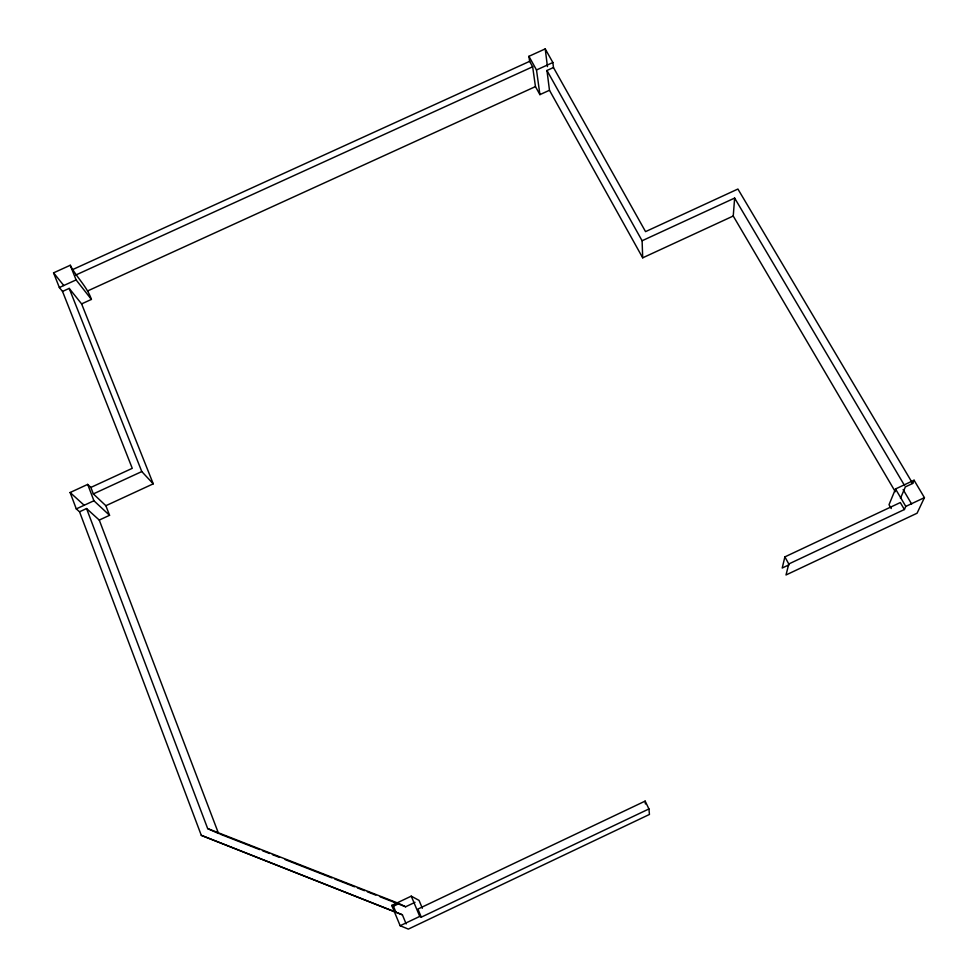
<?xml version="1.0" encoding="UTF-8"?>
<svg xmlns="http://www.w3.org/2000/svg" width="978" height="978" viewBox="0 0 978 978"><rect width="100%" height="100%" fill="white"/><g stroke="black" fill="none" stroke-linecap="round" stroke-linejoin="round"><path stroke-width="1.47" d="M733.243 216.016L734.637 198.069L642.106 240.759L642.693 257.825L733.243 216.016L895.298 491.714M891.251 508.548L889.014 504.721L895.518 488.963L914.075 480.235L924.43 497.643L917.071 513.218L786.019 574.966L788.781 563.976L904.405 509.514L900.31 502.558L784.882 556.885L782.217 568.022L789.087 564.783M900.469 498.315L905.359 486.897L912.657 483.462L914.075 480.235M904.405 509.514L905.787 506.421L924.43 497.643M648.94 808.94L421.286 917.156L417.899 909.075L645.138 801.104L648.94 808.94L649.441 814.454L408.327 929.1L400.161 925.726L391.738 905.42L411.249 896.154L419.049 900.396L422.349 908.256M391.738 905.42L393.437 906.227L399.061 903.55L405.613 906.789L415.014 902.315M400.161 925.726L419.758 916.41L421.286 917.156M79.536 511.787L86.553 508.548L99.255 520.064L109.548 515.308L105.868 505.712L93.338 493.914L90.868 487.423L87.69 484.403L70.123 492.509L76.284 508.902L79.536 511.787L201.297 835.346L402.386 914.809L406.163 923.904M90.868 487.423L132.262 468.328L62.531 291.432L59.352 287.532L53.57 272.85L70.257 265.258C76.345 277.202 87.079 286.468 91.406 299.415L81.614 303.889L69.194 288.388L62.531 291.432M93.338 493.914L141.786 471.567L153.24 483.829L105.868 505.712M76.284 508.902L93.925 500.76L109.548 515.308M59.352 287.532L76.101 279.904L91.406 299.415M539.905 94.634L536.506 69.976L552.863 62.519L545.223 48.9L528.915 56.321L529.636 61.345L532.655 66.773L535.455 86.59L539.905 94.634L549.477 90.269L546.959 70.489L553.462 67.531L552.863 62.519M87.947 290.796L535.455 86.59M73.362 269.256L529.636 61.345M75.685 275.075L532.655 66.773M86.553 508.548L207.678 828.598L399.061 903.55M219.964 834.063L259.647 849.601M262.483 850.713L269.561 853.488M272.397 854.601L279.488 857.376M285.148 859.601L331.921 877.914M334.757 879.026L354.586 886.801M357.422 887.914L364.513 890.689M367.349 891.789L375.845 895.127M380.1 896.789L405.613 906.789M201.297 835.346L402.386 914.809M207.678 828.598L218.546 833.5L99.255 520.064M70.123 492.509L84.169 505.259M53.57 272.85L63.815 285.564M912.657 483.462L737.913 189.035L645.553 231.627L553.462 67.531M734.637 198.069L904.589 485.589M903.122 489.562L911.643 504.012M895.518 488.963L905.787 506.421M546.959 70.489L642.106 240.759M549.477 90.269L642.693 257.825M528.915 56.321L536.506 69.976M784.882 556.885L788.781 563.976M411.249 896.154L419.758 916.41M393.437 906.227L395.735 911.777M70.257 265.258L76.101 279.904M81.614 303.889L153.24 483.829M69.194 288.388L141.786 471.567M87.69 484.403L93.925 500.76M545.223 48.9L547.448 66.614M645.138 801.104L645.431 803.953"/></g></svg>
